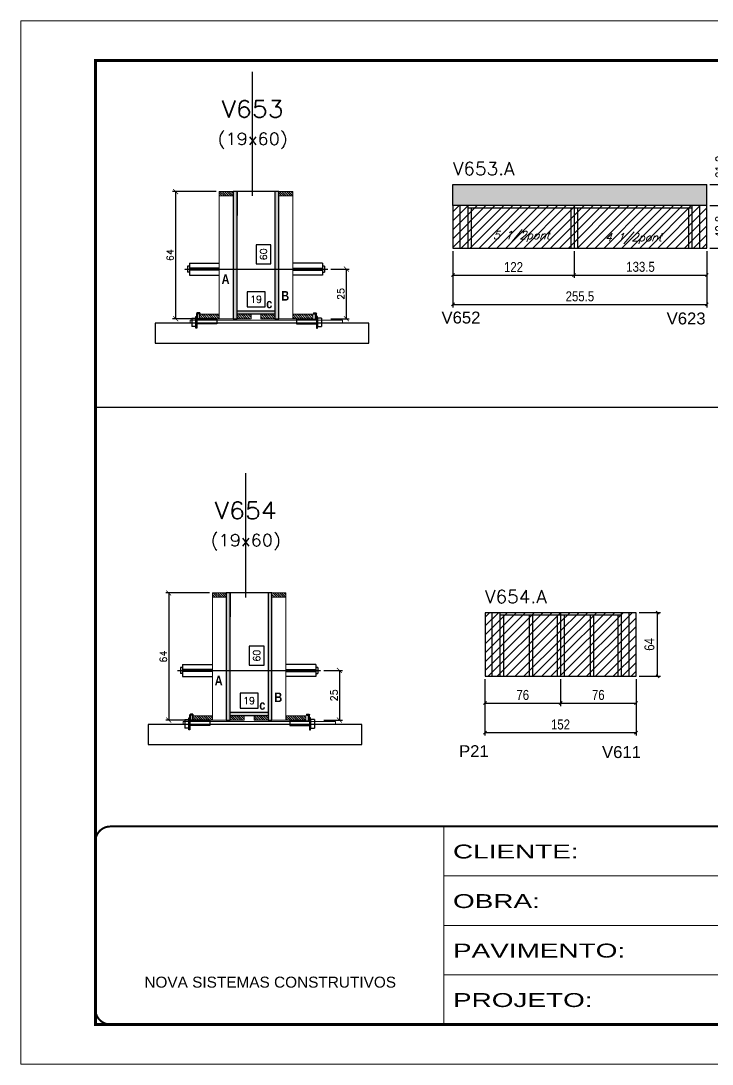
# Model space of a CAD drawing. Extents: x -20960 to -5926, y -2106 to 21915.
# Drawn here: x -7452 to -6757, y 7082 to 8132 of the extents above; entities that cross this region are included whole.
import ezdxf
from ezdxf.enums import TextEntityAlignment as Align

# ---------------------------------------------------------------- set-up
doc = ezdxf.new("R2010")
doc.units = 0
for name, pattern in [('CONTINUO', [0]), ('DASHED', [0.75, 0.5, -0.25]), ('HIDDEN', [0.375, 0.25, -0.125])]:
    doc.linetypes.add(name, pattern=pattern)
for name, color, linetype in [('5', 5, 'Continuous'), ('barrote', 251, 'Continuous'), ('COTA', 241, 'Continuous'), ('Cota Seção (2x)', 4, 'Continuous'), ('detalhes', 4, 'Continuous'), ('Painéis', 200, 'Continuous'), ('presilha', 1, 'Continuous'), ('Reaproveitamento', 251, 'Continuous'), ('SARR_2.2x7', 40, 'Continuous'), ('SARR_3.5x7', 81, 'Continuous'), ('TENSOR', 3, 'Continuous'), ('texto', 7, 'Continuous'), ('Texto de Titulo', 7, 'Continuous'), ('Texto Qtd Sarr', 242, 'Continuous')]:
    doc.layers.add(name, color=color, linetype=linetype)
for name, color, linetype, lineweight in [('CONCRETO', 251, 'Continuous', 25), ('Folhas', 255, 'Continuous', 9), ('Hachura', 251, 'Continuous', 9), ('Madeira', 126, 'Continuous', 18), ('SARRAFO DE PRESSAO', 251, 'DASHED', 9), ('SCO-___-LAJ', 2, 'Continuous', 0), ('Texto Seção', 7, 'Continuous', 15)]:
    doc.layers.add(name, color=color, linetype=linetype, lineweight=lineweight)
doc.styles.add('ARIAL', font='arial.ttf')
doc.styles.add('COTA TECNICA', font='techl___.ttf', dxfattribs={"height": 10})
doc.styles.add('REGUA-120', font='ROMANS.shx', dxfattribs={"height": 15})
doc.styles.add('Romans', font='romans.shx')
doc.styles.get("Standard").update_dxf_attribs({"font": 'arial.ttf'})
doc.styles.add('TECNICA', font='techb___.ttf', dxfattribs={"height": 10})
doc.styles.add('Tecnologia', font='')
doc.styles.get('Tecnologia').set_extended_font_data('Forgotten Futurist')
doc.dimstyles.new('Cota Seção (2x)', dxfattribs={"dimtxt": 7, "dimasz": 5, "dimexe": 3, "dimexo": 3, "dimgap": 2, "dimtad": 3, "dimdec": 1, "dimlfac": 0.5, "dimzin": 12, "dimdsep": 46, "dimtxsty": 'Romans', "dimblk": 'ARCHTICK', "dimcen": 0, "dimclrd": 4, "dimclre": 4, "dimclrt": 1, "dimadec": 1, "dimazin": 3, "dimtfac": 1, "dimtdec": 1, "dimtmove": 0, "dimatfit": 3, "dimldrblk": 'OBLIQUE', "dimfxl": 1, "dimtolj": 1, "dimtzin": 12, "dimarcsym": 0})
doc.dimstyles.new('Cota Seção interna', dxfattribs={"dimtxt": 7, "dimasz": 6, "dimexe": 0.18, "dimexo": 2, "dimgap": -4, "dimtad": 3, "dimdec": 1, "dimlfac": 0.5, "dimzin": 12, "dimdsep": 46, "dimtxsty": 'Romans', "dimblk": 'ARCHTICK', "dimcen": 0.09, "dimse1": 1, "dimse2": 1, "dimsd1": 1, "dimsd2": 1, "dimclrd": 180, "dimclre": 5, "dimclrt": 1, "dimadec": 0, "dimazin": 3, "dimtfac": 1, "dimtdec": 1, "dimtofl": 0, "dimtmove": 0, "dimatfit": 3, "dimldrblk": 'ARCHTICK', "dimfxl": 1, "dimtolj": 1, "dimtzin": 0, "dimarcsym": 0})
doc.dimstyles.new('PAINEL', dxfattribs={"dimtxt": 10, "dimasz": 3, "dimexe": 3, "dimexo": 3, "dimgap": 3, "dimtad": 1, "dimdec": 1, "dimzin": 12, "dimdsep": 46, "dimtxsty": 'COTA TECNICA', "dimblk1": 'OBLIQUE', "dimblk2": 'OBLIQUE', "dimsah": 1, "dimcen": 0.9, "dimclrd": 4, "dimclre": 4, "dimclrt": 240, "dimadec": 1, "dimazin": 3, "dimtfac": 1, "dimtdec": 1, "dimtmove": 0, "dimatfit": 3, "dimfxl": 1, "dimtolj": 1, "dimtzin": 12, "dimarcsym": 0})
pattern_1 = [(45, (12456.408, 10028.157), (-4.490128, 4.490128), [])]

# ---------------------------------------------------------------- blocks, each defined once
blk = doc.blocks.new('9999999999')
at = {"color": 30, "linetype": 'CONTINUO'}
for p, q in [((98564.6, 34230.2), (98564.6, 34429.4)), ((98564.6, 34379.6), (99584, 34379.6)), ((98564.6, 34329.8), (99488, 34329.8)), ((98564.6, 34280), (99488, 34280))]:
    blk.add_line(p, q, dxfattribs=at)
at = {"color": 30, "linetype": 'CONTINUO', "const_width": 2}
blk.add_lwpolyline([(99584, 34230.2), (99584, 34414.4, 0.414214), (99569, 34429.4), (98229, 34429.4, 0.414214), (98214, 34414.4), (98214, 34245.2, 0.414214), (98229, 34230.2), (99584, 34230.2)], format="xyb", dxfattribs=at)
at = {"layer": 'Folhas'}
blk.add_lwpolyline([(98139, 34190.2), (99624, 34190.2), (99624, 35240.2), (98139, 35240.2)], close=True, dxfattribs=at)
at = {"layer": 'Folhas', "color": 30, "const_width": 3}
blk.add_lwpolyline([(98214, 34230.2), (99584, 34230.2), (99584, 35200.2), (98214, 35200.2)], close=True, dxfattribs=at)
at = {"color": 7, "linetype": 'Continuous', "ltscale": 5, "style": 'ARIAL'}
blk.add_text('NOVA SISTEMAS CONSTRUTIVOS', height=11.059, dxfattribs=at).set_placement((98263.2, 34267.2))
at = {"layer": 'Folhas', "color": 7, "style": 'Tecnologia', "width": 1.5}
for s, p in [('CLIENTE:', (98573.7, 34397.2)), ('OBRA:', (98573.7, 34347.3)), ('PAVIMENTO:', (98573.7, 34297.5)), ('PROJETO:', (98573.7, 34247.7))]:
    blk.add_text(s, height=14, dxfattribs=at).set_placement(p)
blk = doc.blocks.new('*D1845')
at = {"layer": 'Cota Seção (2x)', "color": 180, "lineweight": -2, "transparency": 16777216}
for p, q in [((-7207.4, 7503), (-7222.4, 7503)), ((-7222.4, 7503), (-7222.4, 7484)), ((-7207.4, 7484), (-7207.4, 7503)), ((-7222.4, 7484), (-7207.4, 7484))]:
    blk.add_line(p, q, dxfattribs=at)
at = {"layer": 'Defpoints', "color": 0, "transparency": 16777216}
for p in [(-7203.4, 7556.7), (-7203.4, 7556.7), (-7203.4, 7436.7)]:
    blk.add_point(p, dxfattribs=at)
at = {"layer": 'Cota Seção (2x)', "color": 1, "transparency": 16777216, "insert": (-7214.9, 7493.5), "char_height": 7, "attachment_point": 5, "rotation": 90, "style": 'Romans'}
blk.add_mtext('\\A1;60', dxfattribs=at)
blk = doc.blocks.new('_ArchTick')
at = {"color": 0, "linetype": 'ByBlock', "const_width": 0.15}
blk.add_lwpolyline([(-0.5, -0.5), (0.5, 0.5)], dxfattribs=at)
blk = doc.blocks.new('PRESILHA METÁLICA 1')
at = {"layer": 'presilha'}
for p, q in [((7.5, 10.6), (7.5, 19.9)), ((12, 21), (8.6, 21)), ((9, 11.6), (9, 18.9)), ((12, 19.5), (9.6, 19.5)), ((12, 21), (12, 19.5)), ((0, 13), (6, 13)), ((0, 13), (0, 0)), ((6, 0), (0, 0)), ((6, 15.5), (7.5, 15.5)), ((6, -2.5), (6, 15.5)), ((6, 13), (6, 0)), ((7.5, 15.5), (7.5, -2.5)), ((37.5, 4.1), (7.5, 4.1)), ((37.5, 11), (9.6, 11)), ((37.5, 11), (37.5, 4.1)), ((7.5, -2.5), (6, -2.5))]:
    blk.add_line(p, q, dxfattribs=at)
for centre, radius, start, end in [((8.6, 19.9), 1.14, 90, 180), ((9.6, 18.9), 0.57, 90, 180), ((9.6, 11.6), 0.57, 180, 270)]:
    blk.add_arc(centre, radius, start, end, dxfattribs=at)
blk = doc.blocks.new('*D1846')
at = {"layer": 'Cota Seção (2x)', "color": 180, "lineweight": -2, "transparency": 16777216}
for p, q in [((-7213.4, 7455.7), (-7231.4, 7455.7)), ((-7231.4, 7455.7), (-7231.4, 7440.7)), ((-7213.4, 7440.7), (-7213.4, 7455.7)), ((-7231.4, 7440.7), (-7213.4, 7440.7))]:
    blk.add_line(p, q, dxfattribs=at)
at = {"layer": 'Defpoints', "color": 0, "transparency": 16777216}
for p in [(-7203.4, 7436.7), (-7241.4, 7428.7), (-7203.4, 7428.7)]:
    blk.add_point(p, dxfattribs=at)
at = {"layer": 'Cota Seção (2x)', "color": 1, "transparency": 16777216, "insert": (-7222.4, 7448.2), "char_height": 7, "attachment_point": 5, "style": 'Romans'}
blk.add_mtext('\\A1;19', dxfattribs=at)
blk = doc.blocks.new('*D1847')
at = {"layer": 'COTA', "color": 4, "lineweight": -2, "transparency": 16777216}
for p, q in [((-7262.4, 7556.7), (-7306.3, 7556.7)), ((-7303.3, 7556.7), (-7303.3, 7428.7)), ((-7262.4, 7428.7), (-7306.3, 7428.7))]:
    blk.add_line(p, q, dxfattribs=at)
at = {"layer": 'Defpoints', "color": 0, "transparency": 16777216}
for p in [(-7259.4, 7556.7), (-7303.3, 7428.7), (-7259.4, 7428.7)]:
    blk.add_point(p, dxfattribs=at)
at = {"layer": 'COTA', "color": 4, "lineweight": -2, "transparency": 16777216, "xscale": 5, "yscale": 5, "zscale": 5}
for p, rotation in [((-7303.3, 7556.7), 90), ((-7303.3, 7428.7), 270)]:
    blk.add_blockref('_ArchTick', p, dxfattribs=dict(at, rotation=rotation))
at = {"layer": 'COTA', "color": 1, "transparency": 16777216, "insert": (-7308.8, 7492.7), "char_height": 7, "attachment_point": 5, "rotation": 90, "style": 'Romans'}
blk.add_mtext('\\A1;64', dxfattribs=at)
blk = doc.blocks.new('_Oblique')
at = {"color": 0, "linetype": 'ByBlock', "lineweight": -2}
blk.add_line((-0.5, -0.5), (0.5, 0.5), dxfattribs=at)
blk = doc.blocks.new('*D1848')
at = {"layer": 'COTA', "color": 4, "lineweight": -2, "transparency": 16777216}
for p, q in [((-7147.1, 7478.7), (-7128.5, 7478.7)), ((-7131.5, 7478.7), (-7131.5, 7428.7)), ((-7147.1, 7428.7), (-7128.5, 7428.7))]:
    blk.add_line(p, q, dxfattribs=at)
at = {"layer": 'Defpoints', "color": 0, "transparency": 16777216}
for p in [(-7150.1, 7478.7), (-7150.1, 7428.7), (-7131.5, 7428.7)]:
    blk.add_point(p, dxfattribs=at)
at = {"layer": 'COTA', "color": 4, "lineweight": -2, "transparency": 16777216, "xscale": 5, "yscale": 5, "zscale": 5}
for p, rotation in [((-7131.5, 7478.7), 90), ((-7131.5, 7428.7), 270)]:
    blk.add_blockref('_ArchTick', p, dxfattribs=dict(at, rotation=rotation))
at = {"layer": 'COTA', "color": 1, "transparency": 16777216, "insert": (-7137, 7453.7), "char_height": 7, "attachment_point": 5, "rotation": 90, "style": 'Romans'}
blk.add_mtext('\\A1;25', dxfattribs=at)
blk = doc.blocks.new('titulo1')
at = {"layer": 'Defpoints', "color": 252, "linetype": 'HIDDEN', "ltscale": 2}
blk.add_line((0, 0), (0, 125), dxfattribs=at)
at = {"layer": 'Defpoints', "style": 'Romans', "oblique": 15}
blk.add_attdef('FOLHA', text='', height=10, dxfattribs=at).set_placement((0, 15.6), align=Align.MIDDLE_CENTER)
at = {"layer": 'Texto Qtd Sarr', "color": 3, "style": 'Romans', "oblique": 15}
for tag, height, p in [('TITULO', 17, (0, 71.4)), ('SEÇÃO', 12, (0, 41.5))]:
    blk.add_attdef(tag, text='', height=height, dxfattribs=at).set_placement(p, align=Align.MIDDLE_CENTER)
blk = doc.blocks.new('*D1849')
at = {"layer": 'COTA', "color": 4, "lineweight": -2, "ltscale": 25, "transparency": 16777216}
for p, q in [((-6985.1, 7469.9), (-6985.1, 7442.9)), ((-6909.1, 7469.9), (-6909.1, 7442.9)), ((-6985.1, 7445.9), (-6909.1, 7445.9))]:
    blk.add_line(p, q, dxfattribs=at)
at = {"layer": 'Defpoints', "color": 0, "ltscale": 25, "transparency": 16777216}
for p in [(-6985.1, 7472.9), (-6909.1, 7472.9), (-6909.1, 7445.9)]:
    blk.add_point(p, dxfattribs=at)
at = {"layer": 'COTA', "color": 4, "lineweight": -2, "ltscale": 25, "transparency": 16777216, "xscale": 3, "yscale": 3, "zscale": 3, "rotation": 180}
blk.add_blockref('_Oblique', (-6985.1, 7445.9), dxfattribs=at)
at = {"layer": 'COTA', "color": 4, "lineweight": -2, "ltscale": 25, "transparency": 16777216, "xscale": 3, "yscale": 3, "zscale": 3}
blk.add_blockref('_Oblique', (-6909.1, 7445.9), dxfattribs=at)
at = {"layer": 'COTA', "color": 240, "ltscale": 25, "transparency": 16777216, "insert": (-6947.1, 7454), "char_height": 10, "attachment_point": 5, "style": 'COTA TECNICA'}
blk.add_mtext('\\A1;76', dxfattribs=at)
blk = doc.blocks.new('*D1884')
at = {"layer": 'COTA', "color": 4, "lineweight": -2, "ltscale": 25, "transparency": 16777216}
for p, q in [((-6909.1, 7469.9), (-6909.1, 7442.9)), ((-6833.1, 7469.9), (-6833.1, 7442.9)), ((-6909.1, 7445.9), (-6833.1, 7445.9))]:
    blk.add_line(p, q, dxfattribs=at)
at = {"layer": 'Defpoints', "color": 0, "ltscale": 25, "transparency": 16777216}
for p in [(-6909.1, 7472.9), (-6833.1, 7472.9), (-6833.1, 7445.9)]:
    blk.add_point(p, dxfattribs=at)
at = {"layer": 'COTA', "color": 4, "lineweight": -2, "ltscale": 25, "transparency": 16777216, "xscale": 3, "yscale": 3, "zscale": 3, "rotation": 180}
blk.add_blockref('_Oblique', (-6909.1, 7445.9), dxfattribs=at)
at = {"layer": 'COTA', "color": 4, "lineweight": -2, "ltscale": 25, "transparency": 16777216, "xscale": 3, "yscale": 3, "zscale": 3}
blk.add_blockref('_Oblique', (-6833.1, 7445.9), dxfattribs=at)
at = {"layer": 'COTA', "color": 240, "ltscale": 25, "transparency": 16777216, "insert": (-6871.1, 7454), "char_height": 10, "attachment_point": 5, "style": 'COTA TECNICA'}
blk.add_mtext('\\A1;76', dxfattribs=at)
blk = doc.blocks.new('*D1885')
at = {"layer": 'COTA', "color": 4, "lineweight": -2, "ltscale": 25, "transparency": 16777216}
for p, q in [((-6985.1, 7469.9), (-6985.1, 7413.2)), ((-6833.1, 7469.9), (-6833.1, 7413.2)), ((-6985.1, 7416.2), (-6833.1, 7416.2))]:
    blk.add_line(p, q, dxfattribs=at)
at = {"layer": 'Defpoints', "color": 0, "ltscale": 25, "transparency": 16777216}
for p in [(-6985.1, 7472.9), (-6833.1, 7472.9), (-6833.1, 7416.2)]:
    blk.add_point(p, dxfattribs=at)
at = {"layer": 'COTA', "color": 4, "lineweight": -2, "ltscale": 25, "transparency": 16777216, "xscale": 3, "yscale": 3, "zscale": 3, "rotation": 180}
blk.add_blockref('_Oblique', (-6985.1, 7416.2), dxfattribs=at)
at = {"layer": 'COTA', "color": 4, "lineweight": -2, "ltscale": 25, "transparency": 16777216, "xscale": 3, "yscale": 3, "zscale": 3}
blk.add_blockref('_Oblique', (-6833.1, 7416.2), dxfattribs=at)
at = {"layer": 'COTA', "color": 240, "ltscale": 25, "transparency": 16777216, "insert": (-6909.1, 7424.3), "char_height": 10, "attachment_point": 5, "style": 'COTA TECNICA'}
blk.add_mtext('\\A1;152', dxfattribs=at)
blk = doc.blocks.new('*D1886')
at = {"layer": 'COTA', "color": 4, "lineweight": -2, "ltscale": 25, "transparency": 16777216}
for p, q in [((-6830.1, 7536.9), (-6808.5, 7536.9)), ((-6811.5, 7472.9), (-6811.5, 7536.9)), ((-6830.1, 7472.9), (-6808.5, 7472.9))]:
    blk.add_line(p, q, dxfattribs=at)
at = {"layer": 'Defpoints', "color": 0, "ltscale": 25, "transparency": 16777216}
for p in [(-6833.1, 7536.9), (-6811.5, 7536.9), (-6833.1, 7472.9)]:
    blk.add_point(p, dxfattribs=at)
at = {"layer": 'COTA', "color": 4, "lineweight": -2, "ltscale": 25, "transparency": 16777216, "xscale": 3, "yscale": 3, "zscale": 3}
for p, rotation in [((-6811.5, 7536.9), 90), ((-6811.5, 7472.9), 270)]:
    blk.add_blockref('_Oblique', p, dxfattribs=dict(at, rotation=rotation))
at = {"layer": 'COTA', "color": 240, "ltscale": 25, "transparency": 16777216, "insert": (-6819.6, 7504.9), "char_height": 10, "attachment_point": 5, "rotation": 90, "style": 'COTA TECNICA'}
blk.add_mtext('\\A1;64', dxfattribs=at)
blk = doc.blocks.new('*D1850')
at = {"layer": 'Cota Seção (2x)', "color": 180, "lineweight": -2, "transparency": 16777216}
for p, q in [((-7200.4, 7907.1), (-7215.4, 7907.1)), ((-7215.4, 7907.1), (-7215.4, 7888.1)), ((-7200.4, 7888.1), (-7200.4, 7907.1)), ((-7215.4, 7888.1), (-7200.4, 7888.1))]:
    blk.add_line(p, q, dxfattribs=at)
at = {"layer": 'Defpoints', "color": 0, "transparency": 16777216}
for p in [(-7196.4, 7960.7), (-7196.4, 7960.7), (-7196.4, 7840.7)]:
    blk.add_point(p, dxfattribs=at)
at = {"layer": 'Cota Seção (2x)', "color": 1, "transparency": 16777216, "insert": (-7207.9, 7897.6), "char_height": 7, "attachment_point": 5, "rotation": 90, "style": 'Romans'}
blk.add_mtext('\\A1;60', dxfattribs=at)
blk = doc.blocks.new('*D1851')
at = {"layer": 'Cota Seção (2x)', "color": 180, "lineweight": -2, "transparency": 16777216}
for p, q in [((-7206.4, 7859.7), (-7224.4, 7859.7)), ((-7224.4, 7859.7), (-7224.4, 7844.7)), ((-7206.4, 7844.7), (-7206.4, 7859.7)), ((-7224.4, 7844.7), (-7206.4, 7844.7))]:
    blk.add_line(p, q, dxfattribs=at)
at = {"layer": 'Defpoints', "color": 0, "transparency": 16777216}
for p in [(-7196.4, 7840.7), (-7234.4, 7832.7), (-7196.4, 7832.7)]:
    blk.add_point(p, dxfattribs=at)
at = {"layer": 'Cota Seção (2x)', "color": 1, "transparency": 16777216, "insert": (-7215.4, 7852.2), "char_height": 7, "attachment_point": 5, "style": 'Romans'}
blk.add_mtext('\\A1;19', dxfattribs=at)
blk = doc.blocks.new('*D1852')
at = {"layer": 'COTA', "color": 4, "lineweight": -2, "transparency": 16777216}
for p, q in [((-7255.4, 7960.7), (-7299.3, 7960.7)), ((-7296.3, 7960.7), (-7296.3, 7832.7)), ((-7255.4, 7832.7), (-7299.3, 7832.7))]:
    blk.add_line(p, q, dxfattribs=at)
at = {"layer": 'Defpoints', "color": 0, "transparency": 16777216}
for p in [(-7252.4, 7960.7), (-7296.3, 7832.7), (-7252.4, 7832.7)]:
    blk.add_point(p, dxfattribs=at)
at = {"layer": 'COTA', "color": 4, "lineweight": -2, "transparency": 16777216, "xscale": 5, "yscale": 5, "zscale": 5}
for p, rotation in [((-7296.3, 7960.7), 90), ((-7296.3, 7832.7), 270)]:
    blk.add_blockref('_ArchTick', p, dxfattribs=dict(at, rotation=rotation))
at = {"layer": 'COTA', "color": 1, "transparency": 16777216, "insert": (-7301.8, 7896.7), "char_height": 7, "attachment_point": 5, "rotation": 90, "style": 'Romans'}
blk.add_mtext('\\A1;64', dxfattribs=at)
blk = doc.blocks.new('*D1853')
at = {"layer": 'COTA', "color": 4, "lineweight": -2, "transparency": 16777216}
for p, q in [((-7140.1, 7882.7), (-7121.6, 7882.7)), ((-7124.6, 7882.7), (-7124.6, 7832.7)), ((-7140.1, 7832.7), (-7121.6, 7832.7))]:
    blk.add_line(p, q, dxfattribs=at)
at = {"layer": 'Defpoints', "color": 0, "transparency": 16777216}
for p in [(-7143.1, 7882.7), (-7143.1, 7832.7), (-7124.6, 7832.7)]:
    blk.add_point(p, dxfattribs=at)
at = {"layer": 'COTA', "color": 4, "lineweight": -2, "transparency": 16777216, "xscale": 5, "yscale": 5, "zscale": 5}
for p, rotation in [((-7124.6, 7882.7), 90), ((-7124.6, 7832.7), 270)]:
    blk.add_blockref('_ArchTick', p, dxfattribs=dict(at, rotation=rotation))
at = {"layer": 'COTA', "color": 1, "transparency": 16777216, "insert": (-7130.1, 7857.7), "char_height": 7, "attachment_point": 5, "rotation": 90, "style": 'Romans'}
blk.add_mtext('\\A1;25', dxfattribs=at)
blk = doc.blocks.new('*D1854')
at = {"layer": 'COTA', "color": 4, "lineweight": -2, "ltscale": 25, "transparency": 16777216}
for p, q in [((-7017.4, 7900.7), (-7017.4, 7873.7)), ((-6895.4, 7900.7), (-6895.4, 7873.7)), ((-7017.4, 7876.7), (-6895.4, 7876.7))]:
    blk.add_line(p, q, dxfattribs=at)
at = {"layer": 'Defpoints', "color": 0, "ltscale": 25, "transparency": 16777216}
for p in [(-7017.4, 7903.7), (-6895.4, 7903.7), (-6895.4, 7876.7)]:
    blk.add_point(p, dxfattribs=at)
at = {"layer": 'COTA', "color": 4, "lineweight": -2, "ltscale": 25, "transparency": 16777216, "xscale": 3, "yscale": 3, "zscale": 3, "rotation": 180}
blk.add_blockref('_Oblique', (-7017.4, 7876.7), dxfattribs=at)
at = {"layer": 'COTA', "color": 4, "lineweight": -2, "ltscale": 25, "transparency": 16777216, "xscale": 3, "yscale": 3, "zscale": 3}
blk.add_blockref('_Oblique', (-6895.4, 7876.7), dxfattribs=at)
at = {"layer": 'COTA', "color": 240, "ltscale": 25, "transparency": 16777216, "insert": (-6956.4, 7884.7), "char_height": 10, "attachment_point": 5, "style": 'COTA TECNICA'}
blk.add_mtext('\\A1;122', dxfattribs=at)
blk = doc.blocks.new('*D1891')
at = {"layer": 'COTA', "color": 4, "lineweight": -2, "ltscale": 25, "transparency": 16777216}
for p, q in [((-6895.4, 7900.7), (-6895.4, 7873.7)), ((-6761.9, 7900.7), (-6761.9, 7873.7)), ((-6895.4, 7876.7), (-6761.9, 7876.7))]:
    blk.add_line(p, q, dxfattribs=at)
at = {"layer": 'Defpoints', "color": 0, "ltscale": 25, "transparency": 16777216}
for p in [(-6895.4, 7903.7), (-6761.9, 7903.7), (-6761.9, 7876.7)]:
    blk.add_point(p, dxfattribs=at)
at = {"layer": 'COTA', "color": 4, "lineweight": -2, "ltscale": 25, "transparency": 16777216, "xscale": 3, "yscale": 3, "zscale": 3, "rotation": 180}
blk.add_blockref('_Oblique', (-6895.4, 7876.7), dxfattribs=at)
at = {"layer": 'COTA', "color": 4, "lineweight": -2, "ltscale": 25, "transparency": 16777216, "xscale": 3, "yscale": 3, "zscale": 3}
blk.add_blockref('_Oblique', (-6761.9, 7876.7), dxfattribs=at)
at = {"layer": 'COTA', "color": 240, "ltscale": 25, "transparency": 16777216, "insert": (-6828.6, 7884.9), "char_height": 10, "attachment_point": 5, "style": 'COTA TECNICA'}
blk.add_mtext('\\A1;133.5', dxfattribs=at)
blk = doc.blocks.new('*D1892')
at = {"layer": 'COTA', "color": 4, "lineweight": -2, "ltscale": 25, "transparency": 16777216}
for p, q in [((-7017.4, 7900.7), (-7017.4, 7844.1)), ((-6761.9, 7900.7), (-6761.9, 7844.1)), ((-7017.4, 7847.1), (-6761.9, 7847.1))]:
    blk.add_line(p, q, dxfattribs=at)
at = {"layer": 'Defpoints', "color": 0, "ltscale": 25, "transparency": 16777216}
for p in [(-7017.4, 7903.7), (-6761.9, 7903.7), (-6761.9, 7847.1)]:
    blk.add_point(p, dxfattribs=at)
at = {"layer": 'COTA', "color": 4, "lineweight": -2, "ltscale": 25, "transparency": 16777216, "xscale": 3, "yscale": 3, "zscale": 3, "rotation": 180}
blk.add_blockref('_Oblique', (-7017.4, 7847.1), dxfattribs=at)
at = {"layer": 'COTA', "color": 4, "lineweight": -2, "ltscale": 25, "transparency": 16777216, "xscale": 3, "yscale": 3, "zscale": 3}
blk.add_blockref('_Oblique', (-6761.9, 7847.1), dxfattribs=at)
at = {"layer": 'COTA', "color": 240, "ltscale": 25, "transparency": 16777216, "insert": (-6889.6, 7855.2), "char_height": 10, "attachment_point": 5, "style": 'COTA TECNICA'}
blk.add_mtext('\\A1;255.5', dxfattribs=at)
blk = doc.blocks.new('*D1893')
at = {"layer": 'COTA', "color": 4, "lineweight": -2, "ltscale": 25, "transparency": 16777216}
for p, q in [((-6758.9, 7946.5), (-6737.3, 7946.5)), ((-6740.3, 7903.7), (-6740.3, 7946.5)), ((-6758.9, 7903.7), (-6737.3, 7903.7))]:
    blk.add_line(p, q, dxfattribs=at)
at = {"layer": 'Defpoints', "color": 0, "ltscale": 25, "transparency": 16777216}
for p in [(-6761.9, 7946.5), (-6740.3, 7946.5), (-6761.9, 7903.7)]:
    blk.add_point(p, dxfattribs=at)
at = {"layer": 'COTA', "color": 4, "lineweight": -2, "ltscale": 25, "transparency": 16777216, "xscale": 3, "yscale": 3, "zscale": 3}
for p, rotation in [((-6740.3, 7946.5), 90), ((-6740.3, 7903.7), 270)]:
    blk.add_blockref('_Oblique', p, dxfattribs=dict(at, rotation=rotation))
at = {"layer": 'COTA', "color": 240, "ltscale": 25, "transparency": 16777216, "insert": (-6748.4, 7925.1), "char_height": 10, "attachment_point": 5, "rotation": 90, "style": 'COTA TECNICA'}
blk.add_mtext('\\A1;42.8', dxfattribs=at)
blk = doc.blocks.new('*D1898')
at = {"layer": 'COTA', "color": 4, "lineweight": -2, "ltscale": 25, "transparency": 16777216}
for p, q in [((-6740.3, 7967.7), (-6740.3, 8000.4)), ((-6758.9, 7967.7), (-6737.3, 7967.7)), ((-6740.3, 7946.5), (-6740.3, 7967.7)), ((-6758.9, 7946.5), (-6737.3, 7946.5))]:
    blk.add_line(p, q, dxfattribs=at)
at = {"layer": 'Defpoints', "color": 0, "ltscale": 25, "transparency": 16777216}
for p in [(-6761.9, 7967.7), (-6740.3, 7967.7), (-6761.9, 7946.5)]:
    blk.add_point(p, dxfattribs=at)
at = {"layer": 'COTA', "color": 4, "lineweight": -2, "ltscale": 25, "transparency": 16777216, "xscale": 3, "yscale": 3, "zscale": 3}
for p, rotation in [((-6740.3, 7967.7), 90), ((-6740.3, 7946.5), 270)]:
    blk.add_blockref('_Oblique', p, dxfattribs=dict(at, rotation=rotation))
at = {"layer": 'COTA', "color": 240, "ltscale": 25, "transparency": 16777216, "insert": (-6748.4, 7985.6), "char_height": 10, "attachment_point": 5, "rotation": 90, "style": 'COTA TECNICA'}
blk.add_mtext('\\A1;21.2', dxfattribs=at)

msp = doc.modelspace()

# ---------------------------------------------------------------- hatches: boundary and pattern name
at = {"layer": 'COTA', "linetype": 'ByBlock'}
h = msp.add_hatch(dxfattribs=at)
h.set_pattern_fill('AR-CONC', color=256, scale=0.03)
h.set_pattern_definition([(50, (-144589.2897, -18313.2607), (5.46554007, -0.47817257), [0.5715, -6.2865]), (355, (-144589.2897, -18313.2607), (-1.05730264, 5.73170536), [0.4572, -5.02921753]), (100.4514447, (-144588.834, -18313.3006), (4.40823741, 5.25353256), [0.48570026, -5.34270734]), (46.1842, (-144589.29, -18311.737), (8.13237123, -1.26126984), [0.85725, -9.42975]), (96.6355576, (-144588.612, -18311.842), (7.122124, 7.42278374), [0.7285507, -8.01406824]), (351.184151, (-144589.29, -18311.737), (7.122124, 7.42278374), [0.685799, -7.54379196]), (21, (-144588.5277, -18312.1177), (4.54843174, -3.06795595), [0.5715, -6.2865]), (326, (-144588.5277, -18312.1177), (1.85406085, 5.52563898), [0.4572, -5.0292]), (71.451445, (-144588.1487, -18312.3734), (6.40249258, 2.45768307), [0.48570026, -5.34269813]), (37.5, (-144589.2897, -18313.2607), (0.092658098, 2.536651166), [0, -4.96824, 0, -5.1054, 0, -5.04825]), (7.5, (-144589.2897, -18313.2607), (2.004589875, 3.005417245), [0, -2.91084, 0, -4.85394, 0, -1.92405]), (327.5, (-144590.989, -18313.2607), (4.067717855, -0.17186232), [0, -1.905, 0, -5.9436, 0, -7.8867]), (317.5, (-144591.751, -18313.2607), (4.44387544, 0.76279473), [0, -2.4765, 0, -3.94716, 0, -5.6007])])
h.paths.add_polyline_path([(-7017.36, 7967.7), (-7017.36, 7946.5), (-6761.86, 7946.5), (-6761.86, 7967.7)])
at = {"layer": 'Hachura'}
h = msp.add_hatch(dxfattribs=at)
h.set_pattern_fill('ANSI31', color=256, scale=0.5, angle=270, style=0)
h.set_pattern_definition([(315, (15653.3779, -346.9068), (1.12253202, 1.12253202), [])])
h.paths.add_polyline_path([(-7252.44, 7956.34), (-7252.44, 7960.74), (-7238.44, 7960.74), (-7238.44, 7956.34)])
h = msp.add_hatch(color=256, dxfattribs=at)
h.dxf.hatch_style = 1
h.paths.add_polyline_path([(-7234.44, 7960.74), (-7238.44, 7960.74), (-7238.44, 7832.74), (-7234.44, 7832.74)])
h = msp.add_hatch(color=256, dxfattribs=at)
h.dxf.hatch_style = 1
h.paths.add_polyline_path([(-7192.44, 7960.74), (-7196.44, 7960.74), (-7196.44, 7832.74), (-7192.44, 7832.74)])
h = msp.add_hatch(dxfattribs=at)
h.set_pattern_fill('ANSI31', color=256, scale=0.5, angle=270, style=0)
h.set_pattern_definition([(315, (15713.3779, -346.9068), (1.12253202, 1.12253202), [])])
h.paths.add_polyline_path([(-7192.44, 7956.34), (-7192.44, 7960.74), (-7178.44, 7960.74), (-7178.44, 7956.34)])
h = msp.add_hatch(dxfattribs=at)
h.set_pattern_fill('ANSI31', color=256, scale=0.5, angle=270, style=0)
h.set_pattern_definition([(315, (15619.3779, -396.9068), (1.12253202, 1.12253202), [])])
h.paths.add_polyline_path([(-7252.44, 7832.74), (-7252.44, 7837.14), (-7272.44, 7837.14), (-7272.44, 7832.74)])
h = msp.add_hatch(color=256, dxfattribs=at)
h.dxf.hatch_style = 1
h.paths.add_polyline_path([(-7234.44, 7837.14), (-7234.44, 7840.74), (-7196.44, 7840.74), (-7196.44, 7837.14)])
h = msp.add_hatch(dxfattribs=at)
h.set_pattern_fill('ANSI31', color=256, scale=0.5, angle=270, style=0)
h.set_pattern_definition([(315, (15722.18, -396.9068), (1.12253202, 1.12253202), [])])
h.paths.add_polyline_path([(-7234.44, 7832.74), (-7234.44, 7837.14), (-7220.44, 7837.14), (-7220.44, 7832.74)])
h = msp.add_hatch(dxfattribs=at)
h.set_pattern_fill('ANSI31', color=256, scale=0.5, angle=270, style=0)
h.set_pattern_definition([(315, (15722.1779, -396.9068), (1.12253202, 1.12253202), [])])
h.paths.add_polyline_path([(-7196.44, 7832.74), (-7196.44, 7837.14), (-7210.44, 7837.14), (-7210.44, 7832.74)])
h = msp.add_hatch(dxfattribs=at)
h.set_pattern_fill('ANSI31', color=256, scale=0.5, angle=270, style=0)
h.set_pattern_definition([(315, (15713.3779, -396.9068), (1.12253202, 1.12253202), [])])
h.paths.add_polyline_path([(-7158.44, 7832.74), (-7158.44, 7837.14), (-7178.44, 7837.14), (-7178.44, 7832.74)])
h = msp.add_hatch(dxfattribs=at)
h.set_pattern_fill('ANSI31', color=256, scale=0.5, angle=270, style=0)
h.set_pattern_definition([(315, (15646.4356, -750.936), (1.12253202, 1.12253202), [])])
h.paths.add_polyline_path([(-7259.38, 7552.31), (-7259.38, 7556.71), (-7245.38, 7556.71), (-7245.38, 7552.31)])
h = msp.add_hatch(color=256, dxfattribs=at)
h.dxf.hatch_style = 1
h.paths.add_polyline_path([(-7241.38, 7556.71), (-7245.38, 7556.71), (-7245.38, 7428.71), (-7241.38, 7428.71)])
h = msp.add_hatch(color=256, dxfattribs=at)
h.dxf.hatch_style = 1
h.paths.add_polyline_path([(-7199.38, 7556.71), (-7203.38, 7556.71), (-7203.38, 7428.71), (-7199.38, 7428.71)])
h = msp.add_hatch(dxfattribs=at)
h.set_pattern_fill('ANSI31', color=256, scale=0.5, angle=270, style=0)
h.set_pattern_definition([(315, (15706.4356, -750.936), (1.12253202, 1.12253202), [])])
h.paths.add_polyline_path([(-7199.38, 7552.31), (-7199.38, 7556.71), (-7185.38, 7556.71), (-7185.38, 7552.31)])
h = msp.add_hatch(color=256, dxfattribs=at)
h.dxf.hatch_style = 1
h.paths.add_polyline_path([(-7241.38, 7433.11), (-7241.38, 7436.71), (-7203.38, 7436.71), (-7203.38, 7433.11)])
h = msp.add_hatch(dxfattribs=at)
h.set_pattern_fill('ANSI31', color=256, scale=0.5, angle=270, style=0)
h.set_pattern_definition([(315, (15612.4356, -800.936), (1.12253202, 1.12253202), [])])
h.paths.add_polyline_path([(-7259.38, 7428.71), (-7259.38, 7433.11), (-7279.38, 7433.11), (-7279.38, 7428.71)])
h = msp.add_hatch(dxfattribs=at)
h.set_pattern_fill('ANSI31', color=256, scale=0.5, angle=270, style=0)
h.set_pattern_definition([(315, (15715.2376, -800.936), (1.12253202, 1.12253202), [])])
h.paths.add_polyline_path([(-7241.38, 7428.71), (-7241.38, 7433.11), (-7227.38, 7433.11), (-7227.38, 7428.71)])
h = msp.add_hatch(dxfattribs=at)
h.set_pattern_fill('ANSI31', color=256, scale=0.5, angle=270, style=0)
h.set_pattern_definition([(315, (15715.2356, -800.936), (1.12253202, 1.12253202), [])])
h.paths.add_polyline_path([(-7203.38, 7428.71), (-7203.38, 7433.11), (-7217.38, 7433.11), (-7217.38, 7428.71)])
h = msp.add_hatch(dxfattribs=at)
h.set_pattern_fill('ANSI31', color=256, scale=0.5, angle=270, style=0)
h.set_pattern_definition([(315, (15706.4356, -800.936), (1.12253202, 1.12253202), [])])
h.paths.add_polyline_path([(-7165.38, 7428.71), (-7165.38, 7433.11), (-7185.38, 7433.11), (-7185.38, 7428.71)])
at = {"layer": 'Reaproveitamento', "linetype": 'ByBlock'}
h = msp.add_hatch(dxfattribs=at)
h.set_pattern_fill('ANSI31', color=256, scale=2)
h.set_pattern_definition(pattern_1)
h.paths.add_polyline_path([(-7017.36, 7946.5), (-7017.36, 7903.7), (-6895.36, 7903.7), (-6895.36, 7946.5)])
h = msp.add_hatch(dxfattribs=at)
h.set_pattern_fill('ANSI31', color=256, scale=2)
h.set_pattern_definition(pattern_1)
h.paths.add_polyline_path([(-6761.86, 7946.5), (-6895.36, 7946.5), (-6895.36, 7903.7), (-6761.86, 7903.7)])
h = msp.add_hatch(dxfattribs=at)
h.set_pattern_fill('ANSI31', color=256, scale=2)
h.set_pattern_definition(pattern_1)
h.paths.add_polyline_path([(-6909.06, 7536.87), (-6985.06, 7536.87), (-6985.06, 7472.87), (-6909.06, 7472.87)])
h = msp.add_hatch(dxfattribs=at)
h.set_pattern_fill('ANSI31', color=256, scale=2)
h.set_pattern_definition(pattern_1)
h.paths.add_polyline_path([(-6833.06, 7536.87), (-6909.06, 7536.87), (-6909.06, 7472.87), (-6833.06, 7472.87)])

# ---------------------------------------------------------------- linework, layer by layer
at = {"ltscale": 3}
for p, q in [((-7284.44, 7885.71), (-7284.44, 7879.71)), ((-7282.44, 7885.71), (-7284.44, 7885.71)), ((-7282.44, 7888.71), (-7282.44, 7876.71)), ((-7282.44, 7888.71), (-7252.44, 7888.71)), ((-7148.44, 7888.71), (-7178.44, 7888.71)), ((-7148.44, 7888.71), (-7148.44, 7876.71)), ((-7146.44, 7885.71), (-7148.44, 7885.71)), ((-7146.44, 7885.71), (-7146.44, 7879.71)), ((-7282.44, 7879.71), (-7284.44, 7879.71)), ((-7252.44, 7883.71), (-7282.44, 7883.71)), ((-7252.44, 7881.71), (-7282.44, 7881.71)), ((-7282.44, 7876.71), (-7252.44, 7876.71)), ((-7178.44, 7883.71), (-7148.44, 7883.71)), ((-7178.44, 7881.71), (-7148.44, 7881.71)), ((-7148.44, 7876.71), (-7178.44, 7876.71)), ((-7148.44, 7879.71), (-7146.44, 7879.71)), ((-7291.38, 7481.68), (-7291.38, 7475.68)), ((-7289.38, 7481.68), (-7291.38, 7481.68)), ((-7289.38, 7484.68), (-7289.38, 7472.68)), ((-7289.38, 7484.68), (-7259.38, 7484.68)), ((-7259.38, 7479.68), (-7289.38, 7479.68)), ((-7259.38, 7477.68), (-7289.38, 7477.68)), ((-7155.38, 7484.68), (-7185.38, 7484.68)), ((-7185.38, 7479.68), (-7155.38, 7479.68)), ((-7185.38, 7477.68), (-7155.38, 7477.68)), ((-7155.38, 7484.68), (-7155.38, 7472.68)), ((-7153.38, 7481.68), (-7155.38, 7481.68)), ((-7153.38, 7481.68), (-7153.38, 7475.68)), ((-7289.38, 7475.68), (-7291.38, 7475.68)), ((-7289.38, 7472.68), (-7259.38, 7472.68)), ((-7155.38, 7472.68), (-7185.38, 7472.68)), ((-7155.38, 7475.68), (-7153.38, 7475.68))]:
    msp.add_line(p, q, dxfattribs=at)
at = {"layer": 'barrote'}
for points in [[(-7316.93, 7808.2), (-7101.96, 7808.2), (-7101.96, 7828.2), (-7316.93, 7828.2)], [(-7323.87, 7404.17), (-7108.9, 7404.17), (-7108.9, 7424.17), (-7323.87, 7424.17)]]:
    msp.add_lwpolyline(points, close=True, dxfattribs=at)
at = {"layer": 'CONCRETO'}
for points in [[(-7196.44, 7960.74), (-7234.44, 7960.74), (-7234.44, 7936.74)], [(-7203.38, 7556.71), (-7241.38, 7556.71), (-7241.38, 7532.71)]]:
    msp.add_lwpolyline(points, dxfattribs=at)
at = {"layer": 'COTA', "linetype": 'ByBlock'}
for p, q in [((-7017.36, 7946.5), (-7017.36, 7967.7)), ((-7017.36, 7967.7), (-6761.86, 7967.7)), ((-6761.86, 7946.5), (-6761.86, 7967.7)), ((-7377, 7743.85), (-6007, 7743.85))]:
    msp.add_line(p, q, dxfattribs=at)
at = {"layer": 'Madeira'}
for points in [[(-7252.44, 7956.34), (-7252.44, 7960.74), (-7238.44, 7960.74), (-7238.44, 7956.34)], [(-7252.44, 7960.74), (-7238.44, 7960.74), (-7238.44, 7832.74), (-7252.44, 7832.74)], [(-7192.44, 7956.34), (-7192.44, 7960.74), (-7178.44, 7960.74), (-7178.44, 7956.34)], [(-7192.44, 7960.74), (-7178.44, 7960.74), (-7178.44, 7832.74), (-7192.44, 7832.74)], [(-7252.44, 7832.74), (-7252.44, 7837.14), (-7272.44, 7837.14), (-7272.44, 7832.74)], [(-7234.44, 7832.74), (-7234.44, 7837.14), (-7220.44, 7837.14), (-7220.44, 7832.74)], [(-7196.44, 7832.74), (-7196.44, 7837.14), (-7210.44, 7837.14), (-7210.44, 7832.74)], [(-7158.44, 7832.74), (-7158.44, 7837.14), (-7178.44, 7837.14), (-7178.44, 7832.74)], [(-7259.38, 7552.31), (-7259.38, 7556.71), (-7245.38, 7556.71), (-7245.38, 7552.31)], [(-7259.38, 7556.71), (-7245.38, 7556.71), (-7245.38, 7428.71), (-7259.38, 7428.71)], [(-7199.38, 7552.31), (-7199.38, 7556.71), (-7185.38, 7556.71), (-7185.38, 7552.31)], [(-7199.38, 7556.71), (-7185.38, 7556.71), (-7185.38, 7428.71), (-7199.38, 7428.71)], [(-7259.38, 7428.71), (-7259.38, 7433.11), (-7279.38, 7433.11), (-7279.38, 7428.71)], [(-7241.38, 7428.71), (-7241.38, 7433.11), (-7227.38, 7433.11), (-7227.38, 7428.71)], [(-7203.38, 7428.71), (-7203.38, 7433.11), (-7217.38, 7433.11), (-7217.38, 7428.71)], [(-7165.38, 7428.71), (-7165.38, 7433.11), (-7185.38, 7433.11), (-7185.38, 7428.71)]]:
    msp.add_lwpolyline(points, close=True, dxfattribs=at)
at = {"layer": 'Painéis', "ltscale": 25}
for p, q in [((-6761.86, 7946.5), (-7017.36, 7946.5)), ((-7017.36, 7946.5), (-7017.36, 7903.7)), ((-6895.36, 7946.5), (-6895.36, 7903.7)), ((-6761.86, 7903.7), (-6761.86, 7946.5)), ((-7017.36, 7903.7), (-6761.86, 7903.7)), ((-6833.06, 7536.87), (-6985.06, 7536.87)), ((-6985.06, 7536.87), (-6985.06, 7472.87)), ((-6909.06, 7536.87), (-6909.06, 7472.87)), ((-6833.06, 7472.87), (-6833.06, 7536.87)), ((-6985.06, 7472.87), (-6833.06, 7472.87))]:
    msp.add_line(p, q, dxfattribs=at)
at = {"layer": 'Painéis'}
for points in [[(-7234.44, 7960.74), (-7238.44, 7960.74), (-7238.44, 7832.74), (-7234.44, 7832.74)], [(-7192.44, 7960.74), (-7196.44, 7960.74), (-7196.44, 7832.74), (-7192.44, 7832.74)], [(-7234.44, 7837.14), (-7234.44, 7840.74), (-7196.44, 7840.74), (-7196.44, 7837.14)], [(-7241.38, 7556.71), (-7245.38, 7556.71), (-7245.38, 7428.71), (-7241.38, 7428.71)], [(-7199.38, 7556.71), (-7203.38, 7556.71), (-7203.38, 7428.71), (-7199.38, 7428.71)], [(-7241.38, 7433.11), (-7241.38, 7436.71), (-7203.38, 7436.71), (-7203.38, 7433.11)]]:
    msp.add_lwpolyline(points, close=True, dxfattribs=at)
at = {"layer": 'SARR_2.2x7', "linetype": 'Continuous'}
for p, q in [((-7010.36, 7946.5), (-7010.36, 7903.7)), ((-7002.36, 7944.3), (-6776.86, 7944.3)), ((-6768.86, 7903.7), (-6768.86, 7946.5)), ((-6978.06, 7536.87), (-6978.06, 7472.87)), ((-6970.06, 7534.67), (-6848.06, 7534.67)), ((-6840.06, 7472.87), (-6840.06, 7536.87))]:
    msp.add_line(p, q, dxfattribs=at)
at = {"layer": 'SARR_3.5x7'}
for p, q in [((-7002.36, 7946.5), (-7002.36, 7903.7)), ((-6998.86, 7944.3), (-6998.86, 7903.7)), ((-6898.86, 7944.3), (-6898.86, 7903.7)), ((-6891.86, 7944.3), (-6891.86, 7903.7)), ((-6780.36, 7944.3), (-6780.36, 7903.7)), ((-6776.86, 7946.5), (-6776.86, 7903.7)), ((-6970.06, 7536.87), (-6970.06, 7472.87)), ((-6966.56, 7534.67), (-6966.56, 7472.87)), ((-6940.8, 7534.67), (-6940.8, 7472.87)), ((-6937.3, 7534.67), (-6937.3, 7472.87)), ((-6912.56, 7534.67), (-6912.56, 7472.87)), ((-6905.56, 7534.67), (-6905.56, 7472.87)), ((-6879.3, 7534.67), (-6879.3, 7472.87)), ((-6875.8, 7534.67), (-6875.8, 7472.87)), ((-6851.56, 7534.67), (-6851.56, 7472.87)), ((-6848.06, 7536.87), (-6848.06, 7472.87))]:
    msp.add_line(p, q, dxfattribs=at)
at = {"layer": 'SCO-___-LAJ', "color": 1}
for points in [[(-7281.8, 7831.4), (-7128.5, 7831.4), (-7128.5, 7828.2), (-7281.8, 7828.2)], [(-7288.75, 7427.37), (-7135.44, 7427.37), (-7135.44, 7424.17), (-7288.75, 7424.17)]]:
    msp.add_lwpolyline(points, close=True, dxfattribs=at)
at = {"layer": 'TENSOR', "linetype": 'HIDDEN', "ltscale": 0.5}
for p, q in [((-7287.44, 7882.71), (-7143.14, 7882.71)), ((-7294.38, 7478.68), (-7150.08, 7478.68))]:
    msp.add_line(p, q, dxfattribs=at)

# ---------------------------------------------------------------- block references
at = {"layer": 'presilha', "yscale": 0.6666666666666666, "zscale": 0.6666666666666666}
for p, xscale in [((-7280.02, 7824.77), 0.6666666666666666), ((-7149.57, 7824.77), -0.6666666666666666), ((-7286.96, 7420.74), 0.6666666666666666), ((-7156.52, 7420.74), -0.6666666666666666)]:
    msp.add_blockref('PRESILHA METÁLICA 1', p, dxfattribs=dict(at, xscale=xscale))
at = {"layer": 'SARRAFO DE PRESSAO', "color": 6, "linetype": 'ByBlock'}
msp.add_blockref('9999999999', (-105590.98, -27107.72), dxfattribs=at)
at = {"layer": 'Texto Seção'}
ref = msp.add_blockref('titulo1', (-7218.83, 7956.3), dxfattribs=at)
ref.add_attrib('TITULO', 'V653', dxfattribs={"layer": 'Texto de Titulo', "color": 7, "height": 17, "style": 'Romans', "width": 1.1}).set_placement((-7218.83, 8043.8), align=Align.MIDDLE_CENTER)
ref.add_attrib('SEÇÃO', '(19x60)', dxfattribs={"layer": 'Texto de Titulo', "color": 7, "height": 12, "style": 'Romans', "width": 1.1}).set_placement((-7218.83, 8013.8), align=Align.MIDDLE_CENTER)
ref = msp.add_blockref('titulo1', (-7225.77, 7552.27), dxfattribs=at)
ref.add_attrib('TITULO', 'V654', dxfattribs={"layer": 'Texto de Titulo', "color": 7, "height": 17, "style": 'Romans', "width": 1.1}).set_placement((-7225.77, 7639.77), align=Align.MIDDLE_CENTER)
ref.add_attrib('SEÇÃO', '(19x60)', dxfattribs={"layer": 'Texto de Titulo', "color": 7, "height": 12, "style": 'Romans', "width": 1.1}).set_placement((-7225.77, 7609.77), align=Align.MIDDLE_CENTER)

# ---------------------------------------------------------------- texts
at = {"layer": '5', "linetype": 'Continuous'}
for s, p in [('V652', (-7028.82, 7827.89)), ('V623', (-6802.33, 7826.98)), ('P21', (-7011.18, 7391.48)), ('V611', (-6867.31, 7390.57))]:
    msp.add_text(s, height=12, rotation=0.00004, dxfattribs=at).set_placement(p)
at = {"layer": 'detalhes', "style": 'TECNICA'}
for s, p in [('A', (-7250.05, 7867.77)), ('B', (-7190.09, 7850.93)), ('c', (-7205.19, 7843.23)), ('A', (-7256.99, 7463.74)), ('B', (-7197.03, 7446.9)), ('c', (-7212.13, 7439.2))]:
    msp.add_text(s, height=9.6, dxfattribs=at).set_placement(p)
at = {"layer": 'texto', "color": 2, "char_height": 8, "attachment_point": 5, "style": 'Romans'}
for s, insert in [('{\\Q19;\\C256;5 1/2pont}', (-6948.45, 7915.49)), ('{\\Q19;\\C256;4 1/2pont}', (-6835.8, 7913.32))]:
    msp.add_mtext(s, dxfattribs=dict(at, insert=insert))
at = {"layer": 'Texto Seção', "style": 'REGUA-120', "width": 1.05}
for s, p in [('V653.A', (-7017.38, 7977.35)), ('V654.A', (-6985.09, 7546.52))]:
    msp.add_text(s, height=13, dxfattribs=at).set_placement(p)

# ---------------------------------------------------------------- dimensions: what is measured, and where the dimension line sits
at = {"layer": 'COTA', "ltscale": 25}
for base, p1, p2, picture, middle in [((-6740.34, 7967.7), (-6761.86, 7946.5), (-6761.86, 7967.7), '*D1898', (-6748.39, 7985.56)), ((-6740.34, 7946.5), (-6761.86, 7903.7), (-6761.86, 7946.5), '*D1893', (-6748.43, 7925.1)), ((-6811.54, 7536.87), (-6833.06, 7472.87), (-6833.06, 7536.87), '*D1886', (-6819.64, 7504.87))]:
    dim = msp.add_linear_dim(base=base, p1=p1, p2=p2, angle=90, dimstyle='PAINEL', dxfattribs=at)
    dim.commit()
    dim.dimension.update_dxf_attribs({"geometry": picture, "text_midpoint": middle})
at = {"layer": 'COTA'}
for base, p1, p2, picture, middle in [((-7296.31, 7832.74), (-7252.44, 7960.74), (-7252.44, 7832.74), '*D1852', (-7301.81, 7896.74)), ((-7124.58, 7832.74), (-7143.14, 7882.71), (-7143.14, 7832.74), '*D1853', (-7130.08, 7857.72)), ((-7303.26, 7428.71), (-7259.38, 7556.71), (-7259.38, 7428.71), '*D1847', (-7308.76, 7492.71)), ((-7131.53, 7428.71), (-7150.08, 7478.68), (-7150.08, 7428.71), '*D1848', (-7137.03, 7453.69))]:
    dim = msp.add_linear_dim(base=base, p1=p1, p2=p2, angle=90, dimstyle='Cota Seção (2x)', dxfattribs=at)
    dim.commit()
    dim.dimension.update_dxf_attribs({"geometry": picture, "text_midpoint": middle})
at = {"layer": 'COTA', "ltscale": 25}
for base, p1, p2, picture, middle in [((-6895.36, 7876.69), (-7017.36, 7903.7), (-6895.36, 7903.7), '*D1854', (-6956.36, 7884.74)), ((-6761.86, 7847.05), (-7017.36, 7903.7), (-6761.86, 7903.7), '*D1892', (-6889.61, 7855.16)), ((-6761.86, 7876.69), (-6895.36, 7903.7), (-6761.86, 7903.7), '*D1891', (-6828.61, 7884.91)), ((-6909.06, 7445.85), (-6985.06, 7472.87), (-6909.06, 7472.87), '*D1849', (-6947.06, 7453.95)), ((-6833.06, 7416.22), (-6985.06, 7472.87), (-6833.06, 7472.87), '*D1885', (-6909.06, 7424.33)), ((-6833.06, 7445.85), (-6909.06, 7472.87), (-6833.06, 7472.87), '*D1884', (-6871.06, 7453.95))]:
    dim = msp.add_linear_dim(base=base, p1=p1, p2=p2, dimstyle='PAINEL', dxfattribs=at)
    dim.commit()
    dim.dimension.update_dxf_attribs({"geometry": picture, "text_midpoint": middle})
at = {"layer": 'Cota Seção (2x)'}
for base, p1, p2, picture, middle in [((-7196.44, 7960.74), (-7196.44, 7840.74), (-7196.44, 7960.74), '*D1850', (-7196.44, 7897.57)), ((-7203.38, 7556.71), (-7203.38, 7436.71), (-7203.38, 7556.71), '*D1845', (-7203.38, 7493.54))]:
    dim = msp.add_linear_dim(base=base, p1=p1, p2=p2, angle=90, dimstyle='Cota Seção interna', dxfattribs=at)
    dim.commit()
    dim.dimension.update_dxf_attribs({"geometry": picture, "text_midpoint": middle, "dimtype": 160})
for base, p1, p2, picture, middle in [((-7196.44, 7840.74), (-7234.44, 7832.74), (-7196.44, 7832.74), '*D1851', (-7215.44, 7852.24)), ((-7203.38, 7436.71), (-7241.38, 7428.71), (-7203.38, 7428.71), '*D1846', (-7222.38, 7448.21))]:
    dim = msp.add_linear_dim(base=base, p1=p1, p2=p2, dimstyle='Cota Seção interna', dxfattribs=at)
    dim.commit()
    dim.dimension.update_dxf_attribs({"geometry": picture, "text_midpoint": middle})

doc.saveas('drawing.dxf')
